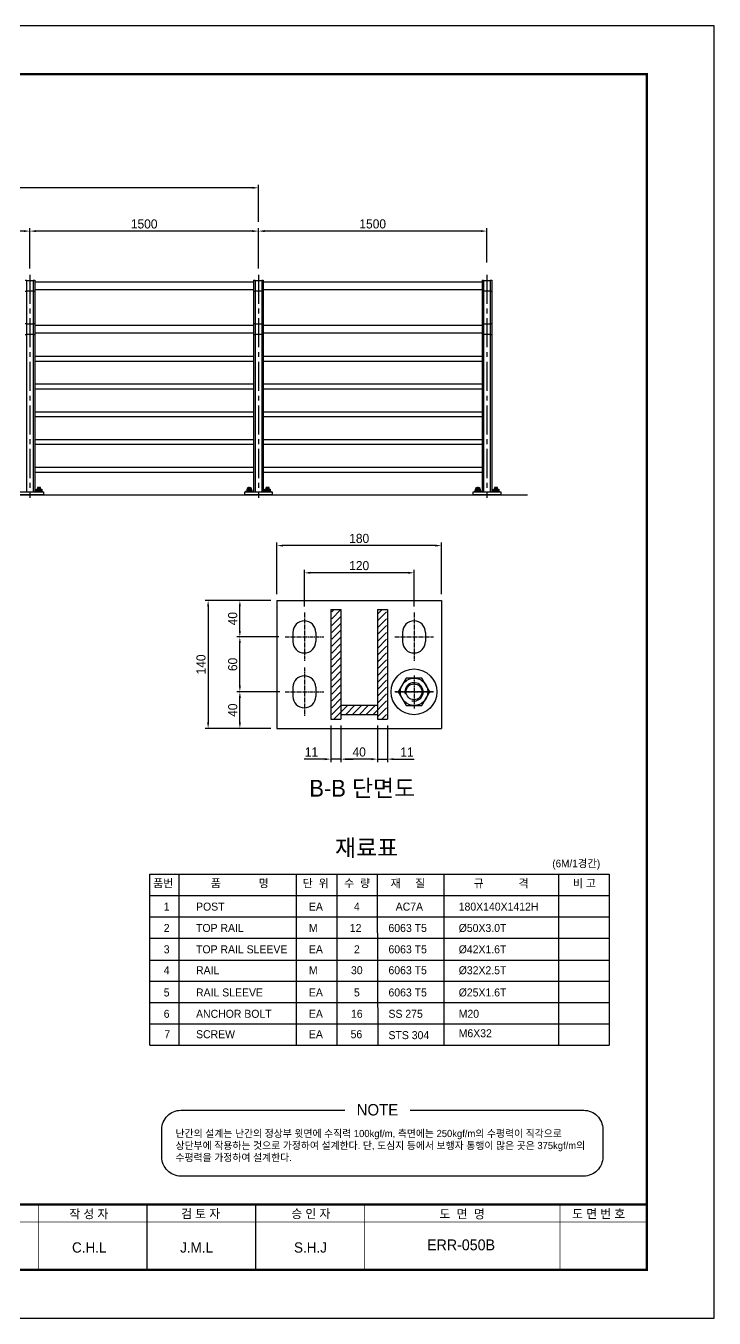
# Model space of a CAD drawing. Header units: millimetres. Extents: x 97025 to 103024, y -12098 to -7861.
# Drawn here: x 100765 to 103024, y -12098 to -7861 of the extents above; entities that cross this region are included whole.
import ezdxf
from ezdxf.enums import TextEntityAlignment as Align

# ---------------------------------------------------------------- set-up
doc = ezdxf.new("R2010")
doc.units = ezdxf.units.MM
doc.linetypes.add('CENTER2', pattern=[28.575, 19.05, -3.175, 3.175, -3.175])
for name, color, linetype in [('CENTER', 2, 'CENTER2'), ('escorts-form', 7, 'Continuous'), ('etc', 6, 'Continuous'), ('재료표', 7, 'Continuous'), ('중심선', 1, 'CENTER2'), ('테두리', 7, 'Continuous')]:
    doc.layers.add(name, color=color, linetype=linetype)
doc.styles.add('GHS', font='Gulim.ttf')
doc.dimstyles.new('케이원', dxfattribs={"dimtxt": 3.15, "dimasz": 3.5, "dimexe": 2, "dimexo": 1, "dimgap": 0.8, "dimtad": 1, "dimdec": 1, "dimtxsty": 'Standard', "dimcen": 0, "dimclrd": 1, "dimclre": 1, "dimclrt": 2, "dimadec": 0, "dimazin": 0, "dimtfac": 1, "dimtdec": 1, "dimtmove": 0, "dimatfit": 3, "dimfxl": 1, "dimarcsym": 0})

# ---------------------------------------------------------------- blocks, each defined once
blk = doc.blocks.new('A$C3BAE3272')
at = {"linetype": 'Continuous'}
blk.add_lwpolyline([(0, 0), (39359, 0), (39359, 27799), (0, 27799)], close=True, dxfattribs=at)
at = {"layer": '테두리', "color": 0, "const_width": 46.8}
blk.add_lwpolyline([(37908, 1041), (37908, 26758), (1872, 26758), (1872, 1041)], close=True, dxfattribs=at)
at = {"layer": '테두리', "color": 0}
for points, const_width in [([(37908, 2445), (1872, 2445)], 46.8), ([(24804, 2445), (24804, 1041)], 14), ([(31824, 2445), (31824, 1041)], 14), ([(36036, 2445), (36036, 1041)], 14), ([(37908, 2071), (1872, 2071)], 14)]:
    blk.add_lwpolyline(points, dxfattribs=dict(at, const_width=const_width))
for points in [[(27144, 2445), (27144, 1041)], [(29484, 2445), (29484, 1041)]]:
    blk.add_lwpolyline(points, dxfattribs=at)
at = {"layer": '테두리', "color": 0, "style": 'GHS'}
for s, p in [('작 성 자', (25474, 2148)), ('검 토 자', (27881, 2152)), ('승 인 자', (30254, 2152)), ('도 면 번 호', (36300, 2150))]:
    blk.add_text(s, height=187.2, dxfattribs=at).set_placement(p)
blk.add_text('도  면  명', height=187.2, dxfattribs=at).set_placement((33930, 2145), align=Align.CENTER)
blk = doc.blocks.new('note')
at = {"color": 0}
blk.add_lwpolyline([(8989.5, 30166.1), (9444.9, 30166.1, -0.414214), (9494.9, 30116.1), (9494.9, 30043.4, -0.414214), (9444.9, 29993.4), (8387, 29993.4, -0.414214), (8337, 30043.4), (8337, 30116.1, -0.414214), (8387, 30166.1), (8817.5, 30166.1)], format="xyb", dxfattribs=at)
at = {"color": 2, "style": 'GHS'}
blk.add_text('NOTE', height=30, dxfattribs=at).set_placement((8848.6, 30152.4))
at = {"insert": (8373.1, 30114.6), "char_height": 18.9, "width": 1102.021, "attachment_point": 1, "style": 'GHS'}
blk.add_mtext('{\\C2;난간의 설계는 난간의 정상부 윗면에 수직력 100kgf/m, 측면에는 250kgf/m의 수평력이 직각으로 상단부에 작용하는 것으로 가정하여 설계한다. 단, 도심지 등에서 보행자 통행이 많은 곳은 375kgf/m의 수평력을 가정하여 설계한다. }', dxfattribs=at)
blk = doc.blocks.new('*D9')
at = {"color": 1, "lineweight": -2, "transparency": 16777216}
for p, q in [((100028.4, -8656.4), (100028.4, -8523.5)), ((100758.4, -8533.5), (100048.4, -8533.5)), ((100778.4, -8636.4), (100778.4, -8523.5))]:
    blk.add_line(p, q, dxfattribs=at)
at = {"color": 1, "transparency": 16777216}
for points in [[(100048.4, -8530.2), (100048.4, -8536.8), (100028.4, -8533.5)], [(100758.4, -8530.2), (100758.4, -8536.8), (100778.4, -8533.5)]]:
    blk.add_solid(points, dxfattribs=at)
at = {"layer": 'DEFPOINTS', "color": 0, "transparency": 16777216}
for p in [(100028.4, -8533.5), (100028.4, -8676.4), (100778.4, -8656.4)]:
    blk.add_point(p, dxfattribs=at)
at = {"color": 2, "transparency": 16777216, "insert": (100403.4, -8510.1), "char_height": 30, "attachment_point": 5, "style": 'GHS'}
blk.add_mtext('1500', dxfattribs=at)
blk = doc.blocks.new('*D10')
at = {"color": 1, "lineweight": -2, "transparency": 16777216}
for p, q in [((100778.4, -8656.4), (100778.4, -8523.5)), ((101508.4, -8533.5), (100798.4, -8533.5)), ((101528.4, -8636.4), (101528.4, -8523.5))]:
    blk.add_line(p, q, dxfattribs=at)
at = {"color": 1, "transparency": 16777216}
for points in [[(100798.4, -8530.2), (100798.4, -8536.8), (100778.4, -8533.5)], [(101508.4, -8530.2), (101508.4, -8536.8), (101528.4, -8533.5)]]:
    blk.add_solid(points, dxfattribs=at)
at = {"layer": 'DEFPOINTS', "color": 0, "transparency": 16777216}
for p in [(100778.4, -8533.5), (100778.4, -8676.4), (101528.4, -8656.4)]:
    blk.add_point(p, dxfattribs=at)
at = {"color": 2, "transparency": 16777216, "insert": (101153.4, -8510.1), "char_height": 30, "attachment_point": 5, "style": 'GHS'}
blk.add_mtext('1500', dxfattribs=at)
blk = doc.blocks.new('*D11')
at = {"color": 1, "lineweight": -2, "transparency": 16777216}
for p, q in [((101528.4, -8656.4), (101528.4, -8523.5)), ((102258.4, -8533.5), (101548.4, -8533.5)), ((102278.4, -8636.4), (102278.4, -8523.5))]:
    blk.add_line(p, q, dxfattribs=at)
at = {"color": 1, "transparency": 16777216}
for points in [[(101548.4, -8530.2), (101548.4, -8536.8), (101528.4, -8533.5)], [(102258.4, -8530.2), (102258.4, -8536.8), (102278.4, -8533.5)]]:
    blk.add_solid(points, dxfattribs=at)
at = {"layer": 'DEFPOINTS', "color": 0, "transparency": 16777216}
for p in [(101528.4, -8533.5), (101528.4, -8676.4), (102278.4, -8656.4)]:
    blk.add_point(p, dxfattribs=at)
at = {"color": 2, "transparency": 16777216, "insert": (101903.4, -8510.1), "char_height": 30, "attachment_point": 5, "style": 'GHS'}
blk.add_mtext('1500', dxfattribs=at)
blk = doc.blocks.new('*D12')
at = {"color": 1, "lineweight": -2, "transparency": 16777216}
for p, q in [((98528.4, -8503.5), (98528.4, -8381.6)), ((101528.4, -8503.5), (101528.4, -8381.6)), ((101508.4, -8391.6), (98548.4, -8391.6))]:
    blk.add_line(p, q, dxfattribs=at)
at = {"color": 1, "transparency": 16777216}
for points in [[(98548.4, -8388.2), (98548.4, -8394.9), (98528.4, -8391.6)], [(101508.4, -8388.2), (101508.4, -8394.9), (101528.4, -8391.6)]]:
    blk.add_solid(points, dxfattribs=at)
at = {"layer": 'DEFPOINTS', "color": 0, "transparency": 16777216}
for p in [(98528.4, -8391.6), (98528.4, -8523.5), (101528.4, -8523.5)]:
    blk.add_point(p, dxfattribs=at)
at = {"color": 2, "transparency": 16777216, "insert": (100028.4, -8368.2), "char_height": 30, "attachment_point": 5, "style": 'GHS'}
blk.add_mtext('6000', dxfattribs=at)
blk = doc.blocks.new('*D32')
at = {"color": 1, "lineweight": -2, "transparency": 16777216}
for p, q in [((101598.1, -10044.4), (101457.4, -10044.4)), ((101467.4, -10144.4), (101467.4, -10064.4)), ((101569.1, -10164.4), (101457.4, -10164.4))]:
    blk.add_line(p, q, dxfattribs=at)
at = {"color": 1, "transparency": 16777216}
for points in [[(101464, -10064.4), (101470.7, -10064.4), (101467.4, -10044.4)], [(101464, -10144.4), (101470.7, -10144.4), (101467.4, -10164.4)]]:
    blk.add_solid(points, dxfattribs=at)
at = {"layer": 'DEFPOINTS', "color": 0, "transparency": 16777216}
for p in [(101467.4, -10044.4), (101618.1, -10044.4), (101589.1, -10164.4)]:
    blk.add_point(p, dxfattribs=at)
at = {"color": 2, "transparency": 16777216, "insert": (101444, -10104.4), "char_height": 30, "attachment_point": 5, "rotation": 90, "style": 'GHS'}
blk.add_mtext('40', dxfattribs=at)
blk = doc.blocks.new('*D33')
at = {"color": 1, "lineweight": -2, "transparency": 16777216}
for p, q in [((101569.1, -9744.4), (101353.3, -9744.4)), ((101363.3, -9764.4), (101363.3, -10144.4)), ((101569.1, -10164.4), (101353.3, -10164.4))]:
    blk.add_line(p, q, dxfattribs=at)
at = {"color": 1, "transparency": 16777216}
for points in [[(101359.9, -9764.4), (101366.6, -9764.4), (101363.3, -9744.4)], [(101359.9, -10144.4), (101366.6, -10144.4), (101363.3, -10164.4)]]:
    blk.add_solid(points, dxfattribs=at)
at = {"layer": 'DEFPOINTS', "color": 0, "transparency": 16777216}
for p in [(101589.1, -9744.4), (101363.3, -10164.4), (101589.1, -10164.4)]:
    blk.add_point(p, dxfattribs=at)
at = {"color": 2, "transparency": 16777216, "insert": (101339.9, -9954.4), "char_height": 30, "attachment_point": 5, "rotation": 90, "style": 'GHS'}
blk.add_mtext('140', dxfattribs=at)
blk = doc.blocks.new('*D34')
at = {"color": 1, "lineweight": -2, "transparency": 16777216}
for p, q in [((101595.7, -9864.4), (101457.4, -9864.4)), ((101467.4, -10024.4), (101467.4, -9884.4)), ((101598.1, -10044.4), (101457.4, -10044.4))]:
    blk.add_line(p, q, dxfattribs=at)
at = {"color": 1, "transparency": 16777216}
for points in [[(101464, -9884.4), (101470.7, -9884.4), (101467.4, -9864.4)], [(101464, -10024.4), (101470.7, -10024.4), (101467.4, -10044.4)]]:
    blk.add_solid(points, dxfattribs=at)
at = {"layer": 'DEFPOINTS', "color": 0, "transparency": 16777216}
for p in [(101467.4, -9864.4), (101615.7, -9864.4), (101618.1, -10044.4)]:
    blk.add_point(p, dxfattribs=at)
at = {"color": 2, "transparency": 16777216, "insert": (101444, -9954.4), "char_height": 30, "attachment_point": 5, "rotation": 90, "style": 'GHS'}
blk.add_mtext('60', dxfattribs=at)
blk = doc.blocks.new('*D35')
at = {"color": 1, "lineweight": -2, "transparency": 16777216}
for p, q in [((101569.1, -9744.4), (101457.4, -9744.4)), ((101467.4, -9844.4), (101467.4, -9764.4)), ((101569.1, -9864.4), (101457.4, -9864.4))]:
    blk.add_line(p, q, dxfattribs=at)
at = {"color": 1, "transparency": 16777216}
for points in [[(101464, -9764.4), (101470.7, -9764.4), (101467.4, -9744.4)], [(101464, -9844.4), (101470.7, -9844.4), (101467.4, -9864.4)]]:
    blk.add_solid(points, dxfattribs=at)
at = {"layer": 'DEFPOINTS', "color": 0, "transparency": 16777216}
for p in [(101467.4, -9744.4), (101589.1, -9744.4), (101589.1, -9864.4)]:
    blk.add_point(p, dxfattribs=at)
at = {"color": 2, "transparency": 16777216, "insert": (101444, -9804.4), "char_height": 30, "attachment_point": 5, "rotation": 90, "style": 'GHS'}
blk.add_mtext('40', dxfattribs=at)
blk = doc.blocks.new('*D36')
at = {"color": 1, "lineweight": -2, "transparency": 16777216}
for p, q in [((101589.1, -9724.4), (101589.1, -9554.8)), ((102109.1, -9564.8), (101609.1, -9564.8)), ((102129.1, -9724.4), (102129.1, -9554.8))]:
    blk.add_line(p, q, dxfattribs=at)
at = {"color": 1, "transparency": 16777216}
for points in [[(101609.1, -9561.5), (101609.1, -9568.1), (101589.1, -9564.8)], [(102109.1, -9561.5), (102109.1, -9568.1), (102129.1, -9564.8)]]:
    blk.add_solid(points, dxfattribs=at)
at = {"layer": 'DEFPOINTS', "color": 0, "transparency": 16777216}
for p in [(101589.1, -9564.8), (101589.1, -9744.4), (102129.1, -9744.4)]:
    blk.add_point(p, dxfattribs=at)
at = {"color": 2, "transparency": 16777216, "insert": (101859.1, -9541.4), "char_height": 30, "attachment_point": 5, "style": 'GHS'}
blk.add_mtext('180', dxfattribs=at)
blk = doc.blocks.new('*D37')
at = {"color": 1, "lineweight": -2, "transparency": 16777216}
for p, q in [((101679.1, -9764.6), (101679.1, -9644)), ((102019.1, -9654), (101699.1, -9654)), ((102039.1, -9764.6), (102039.1, -9644))]:
    blk.add_line(p, q, dxfattribs=at)
at = {"color": 1, "transparency": 16777216}
for points in [[(101699.1, -9650.6), (101699.1, -9657.3), (101679.1, -9654)], [(102019.1, -9650.6), (102019.1, -9657.3), (102039.1, -9654)]]:
    blk.add_solid(points, dxfattribs=at)
at = {"layer": 'DEFPOINTS', "color": 0, "transparency": 16777216}
for p in [(101679.1, -9654), (101679.1, -9784.6), (102039.1, -9784.6)]:
    blk.add_point(p, dxfattribs=at)
at = {"color": 2, "transparency": 16777216, "insert": (101859.1, -9630.5), "char_height": 30, "attachment_point": 5, "style": 'GHS'}
blk.add_mtext('120', dxfattribs=at)
blk = doc.blocks.new('*D38')
at = {"color": 1, "lineweight": -2, "transparency": 16777216}
for p, q in [((101799.1, -10154.4), (101799.1, -10275)), ((101919.1, -10154.4), (101919.1, -10275)), ((101899.1, -10265), (101819.1, -10265))]:
    blk.add_line(p, q, dxfattribs=at)
at = {"color": 1, "transparency": 16777216}
for points in [[(101819.1, -10261.7), (101819.1, -10268.4), (101799.1, -10265)], [(101899.1, -10261.7), (101899.1, -10268.4), (101919.1, -10265)]]:
    blk.add_solid(points, dxfattribs=at)
at = {"layer": 'DEFPOINTS', "color": 0, "transparency": 16777216}
for p in [(101799.1, -10134.4), (101919.1, -10134.4), (101799.1, -10265)]:
    blk.add_point(p, dxfattribs=at)
at = {"color": 2, "transparency": 16777216, "insert": (101859.1, -10241.6), "char_height": 30, "attachment_point": 5, "style": 'GHS'}
blk.add_mtext('40', dxfattribs=at)
blk = doc.blocks.new('*D39')
at = {"color": 1, "lineweight": -2, "transparency": 16777216}
for p, q in [((101766.1, -10154.4), (101766.1, -10275)), ((101799.1, -10154.4), (101799.1, -10275)), ((101746.1, -10265), (101678.7, -10265)), ((101799.1, -10265), (101766.1, -10265)), ((101819.1, -10265), (101839.1, -10265))]:
    blk.add_line(p, q, dxfattribs=at)
at = {"color": 1, "transparency": 16777216}
for points in [[(101746.1, -10261.7), (101746.1, -10268.4), (101766.1, -10265)], [(101819.1, -10261.7), (101819.1, -10268.4), (101799.1, -10265)]]:
    blk.add_solid(points, dxfattribs=at)
at = {"layer": 'DEFPOINTS', "color": 0, "transparency": 16777216}
for p in [(101766.1, -10134.4), (101799.1, -10134.4), (101766.1, -10265)]:
    blk.add_point(p, dxfattribs=at)
at = {"color": 2, "transparency": 16777216, "insert": (101702.4, -10241.6), "char_height": 30, "attachment_point": 5, "style": 'GHS'}
blk.add_mtext('11', dxfattribs=at)
blk = doc.blocks.new('*D40')
at = {"color": 1, "lineweight": -2, "transparency": 16777216}
for p, q in [((101919.1, -10154.4), (101919.1, -10275)), ((101952.1, -10154.4), (101952.1, -10275)), ((101899.1, -10265), (101879.1, -10265)), ((101919.1, -10265), (101952.1, -10265)), ((101972.1, -10265), (102039.5, -10265))]:
    blk.add_line(p, q, dxfattribs=at)
at = {"color": 1, "transparency": 16777216}
for points in [[(101899.1, -10261.7), (101899.1, -10268.4), (101919.1, -10265)], [(101972.1, -10261.7), (101972.1, -10268.4), (101952.1, -10265)]]:
    blk.add_solid(points, dxfattribs=at)
at = {"layer": 'DEFPOINTS', "color": 0, "transparency": 16777216}
for p in [(101919.1, -10134.4), (101952.1, -10134.4), (101952.1, -10265)]:
    blk.add_point(p, dxfattribs=at)
at = {"color": 2, "transparency": 16777216, "insert": (102015.8, -10241.6), "char_height": 30, "attachment_point": 5, "style": 'GHS'}
blk.add_mtext('11', dxfattribs=at)

msp = doc.modelspace()

# ---------------------------------------------------------------- hatches: boundary and pattern name
at = {"layer": '중심선', "ltscale": 0.7}
h = msp.add_hatch(dxfattribs=at)
h.set_pattern_fill('ANSI31', color=256, scale=5, style=0)
h.set_pattern_definition([(45, (83061.793, 3076.002), (-11.22532, 11.22532), [])])
h.paths.add_polyline_path([(101799.09, -9774.39), (101769.09, -9774.39), (101769.09, -10134.39), (101799.09, -10134.39)])
h.paths.add_polyline_path([(101799.09, -10089.39), (101799.09, -10119.39), (101919.09, -10119.39), (101919.09, -10089.39)])
h.paths.add_polyline_path([(101949.09, -9774.39), (101919.09, -9774.39), (101919.09, -10134.39), (101949.09, -10134.39)])

# ---------------------------------------------------------------- linework, layer by layer
for p, q in [((100762.41, -8694.21), (100767.41, -8694.21)), ((100767.41, -8694.21), (100767.41, -9388.71)), ((100767.41, -8695.21), (100789.41, -8695.21)), ((100789.41, -8694.21), (100789.41, -9388.71)), ((100789.41, -8694.21), (100794.41, -8694.21)), ((100794.41, -8694.21), (100794.41, -9388.71)), ((100794.41, -8699.71), (101512.41, -8699.71)), ((100794.41, -8724.71), (101512.41, -8724.71)), ((101512.41, -8694.21), (101512.41, -9388.71)), ((101512.41, -8694.21), (101517.41, -8694.21)), ((101517.41, -8694.21), (101517.41, -9388.71)), ((101517.41, -8695.21), (101539.41, -8695.21)), ((101539.41, -8694.21), (101539.41, -9388.71)), ((101539.41, -8694.21), (101544.41, -8694.21)), ((101544.41, -8694.21), (101544.41, -9388.71)), ((101544.41, -8699.71), (102262.41, -8699.71)), ((101544.41, -8724.71), (102262.41, -8724.71)), ((102262.41, -8694.21), (102262.41, -9388.71)), ((102262.41, -8694.21), (102267.41, -8694.21)), ((102267.41, -8694.21), (102267.41, -9388.71)), ((102267.41, -8695.21), (102289.41, -8695.21)), ((102289.41, -8694.21), (102289.41, -9388.71)), ((102289.41, -8694.21), (102294.41, -8694.21)), ((102294.41, -8694.21), (102294.41, -9388.71)), ((100762.41, -8730.21), (100767.41, -8730.21)), ((100767.41, -8729.21), (100789.41, -8729.21)), ((100789.41, -8730.21), (100794.41, -8730.21)), ((101512.41, -8730.21), (101517.41, -8730.21)), ((101517.41, -8729.21), (101539.41, -8729.21)), ((101539.41, -8730.21), (101544.41, -8730.21)), ((102262.41, -8730.21), (102267.41, -8730.21)), ((102267.41, -8729.21), (102289.41, -8729.21)), ((102289.41, -8730.21), (102294.41, -8730.21)), ((100762.41, -8836.36), (100767.41, -8836.36)), ((100767.41, -8837.36), (100789.41, -8837.36)), ((100789.41, -8836.36), (100794.41, -8836.36)), ((100794.41, -8841.86), (101512.41, -8841.86)), ((101512.41, -8836.36), (101517.41, -8836.36)), ((101517.41, -8837.36), (101539.41, -8837.36)), ((101539.41, -8836.36), (101544.41, -8836.36)), ((101544.41, -8841.86), (102262.41, -8841.86)), ((102262.41, -8836.36), (102267.41, -8836.36)), ((102267.41, -8837.36), (102289.41, -8837.36)), ((102289.41, -8836.36), (102294.41, -8836.36)), ((100762.41, -8872.36), (100767.41, -8872.36)), ((100767.41, -8871.36), (100789.41, -8871.36)), ((100789.41, -8872.36), (100794.41, -8872.36)), ((100794.41, -8866.86), (101512.41, -8866.86)), ((101512.41, -8872.36), (101517.41, -8872.36)), ((101517.41, -8871.36), (101539.41, -8871.36)), ((101539.41, -8872.36), (101544.41, -8872.36)), ((101544.41, -8866.86), (102262.41, -8866.86)), ((102262.41, -8872.36), (102267.41, -8872.36)), ((102267.41, -8871.36), (102289.41, -8871.36)), ((102289.41, -8872.36), (102294.41, -8872.36)), ((100794.41, -8943.71), (101512.41, -8943.71)), ((100794.41, -8959.71), (101512.41, -8959.71)), ((101544.41, -8943.71), (102262.41, -8943.71)), ((101544.41, -8959.71), (102262.41, -8959.71)), ((100794.41, -9034.71), (101512.41, -9034.71)), ((100794.41, -9050.71), (101512.41, -9050.71)), ((101544.41, -9034.71), (102262.41, -9034.71)), ((101544.41, -9050.71), (102262.41, -9050.71)), ((100794.41, -9125.71), (101512.41, -9125.71)), ((100794.41, -9141.71), (101512.41, -9141.71)), ((101544.41, -9125.71), (102262.41, -9125.71)), ((101544.41, -9141.71), (102262.41, -9141.71)), ((100794.41, -9216.71), (101512.41, -9216.71)), ((100794.41, -9232.71), (101512.41, -9232.71)), ((101544.41, -9216.71), (102262.41, -9216.71)), ((101544.41, -9232.71), (102262.41, -9232.71)), ((100794.41, -9307.71), (101512.41, -9307.71)), ((101544.41, -9307.71), (102262.41, -9307.71)), ((100794.41, -9323.71), (101512.41, -9323.71)), ((101544.41, -9323.71), (102262.41, -9323.71)), ((100733.41, -9388.71), (100823.41, -9388.71)), ((100823.41, -9398.71), (100733.41, -9398.71)), ((100823.41, -9398.71), (100733.41, -9398.71)), ((100823.41, -9388.71), (100823.41, -9398.71)), ((101483.41, -9388.71), (101573.41, -9388.71)), ((101483.41, -9398.71), (101483.41, -9388.71)), ((101573.41, -9398.71), (101483.41, -9398.71)), ((101573.41, -9398.71), (101483.41, -9398.71)), ((101573.41, -9388.71), (101573.41, -9398.71)), ((102233.41, -9388.71), (102323.41, -9388.71)), ((102233.41, -9398.71), (102233.41, -9388.71)), ((102323.41, -9398.71), (102233.41, -9398.71)), ((102323.41, -9398.71), (102233.41, -9398.71)), ((102323.41, -9388.71), (102323.41, -9398.71)), ((101919.09, -10089.39), (101799.09, -10089.39)), ((101919.09, -10119.39), (101799.09, -10119.39))]:
    msp.add_line(p, q)
at = {"color": 0}
for p, q in [((100795.91, -9387.21), (100820.91, -9387.21)), ((100795.91, -9388.71), (100820.91, -9388.71)), ((100801.92, -9379.21), (100814.91, -9379.21)), ((100813.41, -9374.66), (100803.41, -9374.66)), ((100804.08, -9379.88), (100804.08, -9387.21)), ((100812.74, -9379.88), (100812.74, -9387.21)), ((101510.91, -9387.21), (101485.91, -9387.21)), ((101510.91, -9388.71), (101485.91, -9388.71)), ((101504.91, -9379.21), (101491.92, -9379.21)), ((101493.41, -9374.66), (101503.41, -9374.66)), ((101494.08, -9379.88), (101494.08, -9387.21)), ((101502.74, -9379.88), (101502.74, -9387.21)), ((101545.91, -9387.21), (101570.91, -9387.21)), ((101545.91, -9388.71), (101570.91, -9388.71)), ((101551.92, -9379.21), (101564.91, -9379.21)), ((101563.41, -9374.66), (101553.41, -9374.66)), ((101554.08, -9379.88), (101554.08, -9387.21)), ((101562.74, -9379.88), (101562.74, -9387.21)), ((102260.91, -9387.21), (102235.91, -9387.21)), ((102260.91, -9388.71), (102235.91, -9388.71)), ((102254.91, -9379.21), (102241.92, -9379.21)), ((102243.41, -9374.66), (102253.41, -9374.66)), ((102244.08, -9379.88), (102244.08, -9387.21)), ((102252.74, -9379.88), (102252.74, -9387.21)), ((102295.91, -9387.21), (102320.91, -9387.21)), ((102295.91, -9388.71), (102320.91, -9388.71)), ((102301.92, -9379.21), (102314.91, -9379.21)), ((102313.41, -9374.66), (102303.41, -9374.66)), ((102304.08, -9379.88), (102304.08, -9387.21)), ((102312.74, -9379.88), (102312.74, -9387.21)), ((101641.59, -9849.39), (101641.59, -9879.39)), ((101716.59, -9849.39), (101716.59, -9879.39)), ((102001.59, -9849.39), (102001.59, -9879.39)), ((102076.59, -9849.39), (102076.59, -9879.39)), ((101641.59, -10029.39), (101641.59, -10059.39)), ((101716.59, -10029.39), (101716.59, -10059.39)), ((101172.17, -11202.96), (101172.17, -10642.01)), ((101172.17, -10642.01), (102679.58, -10642.01)), ((102679.58, -10642.01), (102679.58, -11202.96))]:
    msp.add_line(p, q, dxfattribs=at)
at = {"color": 1}
for p, q in [((100808.41, -9387.21), (100808.41, -9372.49)), ((100808.41, -9377.71), (100808.41, -9390.77)), ((101498.41, -9387.21), (101498.41, -9372.49)), ((101498.41, -9377.71), (101498.41, -9390.77)), ((101558.41, -9387.21), (101558.41, -9372.49)), ((101558.41, -9377.71), (101558.41, -9390.77)), ((102248.41, -9387.21), (102248.41, -9372.49)), ((102248.41, -9377.71), (102248.41, -9390.77)), ((102308.41, -9387.21), (102308.41, -9372.49)), ((102308.41, -9377.71), (102308.41, -9390.77)), ((102129.05, -10164.39), (102129.09, -10164.35)), ((101268.42, -10712.01), (101268.42, -10642.01)), ((101653.42, -10712.01), (101653.42, -10642.01)), ((101786.49, -10712.01), (101786.49, -10642.01)), ((101919.57, -10712.01), (101919.57, -10642.01)), ((102138.32, -10712.01), (102138.32, -10642.01)), ((102514.57, -10712.01), (102514.57, -10642.01)), ((101172.17, -10712.01), (102679.58, -10712.01)), ((101268.42, -11202.96), (101268.42, -10712.01)), ((101653.42, -11202.96), (101653.42, -10712.01)), ((101786.49, -11202.96), (101786.49, -10712.01)), ((101921.01, -11202.96), (101919.57, -10712.01)), ((102138.32, -11202.96), (102138.32, -10712.01)), ((102514.57, -11202.96), (102514.57, -10712.01)), ((101172.17, -10782.01), (102679.58, -10782.01)), ((101172.17, -10852.01), (102679.58, -10852.01)), ((101172.17, -10924.26), (102679.58, -10924.26)), ((101172.17, -10992.96), (102679.58, -10992.96)), ((101172.17, -11062.96), (102679.58, -11062.96)), ((101172.17, -11132.96), (102679.58, -11132.96)), ((101172.17, -11202.96), (102679.58, -11202.96))]:
    msp.add_line(p, q, dxfattribs=at)
at = {"ltscale": 0.7}
for p, q in [((101589.09, -9744.39), (101589.09, -10164.39)), ((101589.09, -9744.39), (102129.09, -9744.39)), ((102129.09, -9744.39), (102129.09, -10164.39)), ((101766.09, -9774.39), (101799.09, -9774.39)), ((101766.09, -9774.39), (101766.09, -10134.39)), ((101799.09, -9774.39), (101799.09, -10134.39)), ((101919.09, -9774.39), (101952.09, -9774.39)), ((101919.09, -9774.39), (101919.09, -10134.39)), ((101952.09, -9774.39), (101952.09, -10134.39)), ((101589.09, -10164.39), (102129.09, -10164.39)), ((101766.09, -10134.39), (101799.09, -10134.39)), ((101919.09, -10134.39), (101952.09, -10134.39))]:
    msp.add_line(p, q, dxfattribs=at)
at = {"color": 0}
for points in [[(100799.75, -9387.21), (100799.75, -9379.88, -0.3094011), (100804.08, -9379.88, -0.1547005), (100812.74, -9379.88, -0.3094011), (100817.07, -9379.88), (100817.07, -9387.21), (100799.75, -9387.21)], [(101507.07, -9387.21), (101507.07, -9379.88, 0.3094011), (101502.74, -9379.88, 0.1547005), (101494.08, -9379.88, 0.3094011), (101489.75, -9379.88), (101489.75, -9387.21), (101507.07, -9387.21)], [(101549.75, -9387.21), (101549.75, -9379.88, -0.3094011), (101554.08, -9379.88, -0.1547005), (101562.74, -9379.88, -0.3094011), (101567.07, -9379.88), (101567.07, -9387.21), (101549.75, -9387.21)], [(102257.07, -9387.21), (102257.07, -9379.88, 0.3094011), (102252.74, -9379.88, 0.1547005), (102244.08, -9379.88, 0.3094011), (102239.75, -9379.88), (102239.75, -9387.21), (102257.07, -9387.21)], [(102299.75, -9387.21), (102299.75, -9379.88, -0.3094011), (102304.08, -9379.88, -0.1547005), (102312.74, -9379.88, -0.3094011), (102317.07, -9379.88), (102317.07, -9387.21), (102299.75, -9387.21)]]:
    msp.add_lwpolyline(points, format="xyb", dxfattribs=at)
for points in [[(100813.41, -9387.21), (100813.41, -9374.66), (100812.74, -9373.99), (100804.09, -9373.99), (100803.41, -9374.66), (100803.41, -9387.21)], [(101493.41, -9387.21), (101493.41, -9374.66), (101494.09, -9373.99), (101502.74, -9373.99), (101503.41, -9374.66), (101503.41, -9387.21)], [(101563.41, -9387.21), (101563.41, -9374.66), (101562.74, -9373.99), (101554.09, -9373.99), (101553.41, -9374.66), (101553.41, -9387.21)], [(102243.41, -9387.21), (102243.41, -9374.66), (102244.09, -9373.99), (102252.74, -9373.99), (102253.41, -9374.66), (102253.41, -9387.21)], [(102313.41, -9387.21), (102313.41, -9374.66), (102312.74, -9373.99), (102304.09, -9373.99), (102303.41, -9374.66), (102303.41, -9387.21)], [(102013.11, -10089.39), (102065.07, -10089.39), (102091.05, -10044.39), (102065.07, -9999.39), (102013.11, -9999.39), (101987.13, -10044.39), (102013.11, -10089.39)]]:
    msp.add_lwpolyline(points, dxfattribs=at)
at = {"color": 2}
for points in [[(100804.09, -9387.21), (100804.09, -9373.99)], [(100812.74, -9387.21), (100812.74, -9373.99)], [(101494.09, -9387.21), (101494.09, -9373.99)], [(101502.74, -9387.21), (101502.74, -9373.99)], [(101554.09, -9387.21), (101554.09, -9373.99)], [(101562.74, -9387.21), (101562.74, -9373.99)], [(102244.09, -9387.21), (102244.09, -9373.99)], [(102252.74, -9387.21), (102252.74, -9373.99)], [(102304.09, -9387.21), (102304.09, -9373.99)], [(102312.74, -9387.21), (102312.74, -9373.99)]]:
    msp.add_lwpolyline(points, dxfattribs=at)
at = {"color": 0}
for radius in [75, 45, 25.94]:
    msp.add_circle((102039.09, -10044.39), radius, dxfattribs=at)
for centre, start, end in [((101679.09, -9849.39), 0, 180), ((102039.09, -9849.39), 0, 180), ((101679.09, -9879.39), 180, 0), ((102039.09, -9879.39), 180, 0), ((101679.09, -10029.39), 0, 180), ((101679.09, -10059.39), 180, 0)]:
    msp.add_arc(centre, 37.5, start, end, dxfattribs=at)
at = {"color": 2}
msp.add_arc((102039.09, -10044.39), 30, 255, 195, dxfattribs=at)
at = {"layer": 'CENTER', "color": 1, "ltscale": 5}
for p, q in [((100778.41, -8676.4), (100778.41, -9407.73)), ((101528.41, -8676.4), (101528.41, -9407.73)), ((102278.41, -8676.4), (102278.41, -9407.73))]:
    msp.add_line(p, q, dxfattribs=at)
at = {"layer": 'CENTER', "color": 0}
for p, q in [((100795.91, -9387.21), (100795.91, -9388.71)), ((100820.91, -9387.21), (100820.91, -9388.71)), ((101485.91, -9387.21), (101485.91, -9388.71)), ((101510.91, -9387.21), (101510.91, -9388.71)), ((101545.91, -9387.21), (101545.91, -9388.71)), ((101570.91, -9387.21), (101570.91, -9388.71)), ((102235.91, -9387.21), (102235.91, -9388.71)), ((102260.91, -9387.21), (102260.91, -9388.71)), ((102295.91, -9387.21), (102295.91, -9388.71)), ((102320.91, -9387.21), (102320.91, -9388.71))]:
    msp.add_line(p, q, dxfattribs=at)
at = {"layer": 'etc'}
msp.add_line((98407.44, -9398.71), (102411.18, -9398.71), dxfattribs=at)
at = {"layer": '재료표', "color": 0}
msp.add_line((101172.17, -11202.96), (102679.58, -11202.96), dxfattribs=at)
at = {"layer": '중심선', "ltscale": 0.7}
for p, q in [((101679.09, -9784.62), (101679.09, -9944.16)), ((102039.09, -9784.62), (102039.09, -9944.16)), ((101615.69, -9864.39), (101742.48, -9864.39)), ((101975.69, -9864.39), (102102.48, -9864.39)), ((101679.09, -9964.62), (101679.09, -10124.16)), ((102039.09, -9990.39), (102039.09, -10098.39)), ((101615.69, -10044.39), (101742.48, -10044.39)), ((102102.48, -10044.39), (101975.69, -10044.39)), ((101978.13, -10044.39), (102100.05, -10044.39))]:
    msp.add_line(p, q, dxfattribs=at)

# ---------------------------------------------------------------- block references
at = {"layer": 'escorts-form', "xscale": 0.1524307256622706, "yscale": 0.1524307256622706, "zscale": 0.1524307256622706}
msp.add_blockref('A$C3BAE3272', (97024.66, -12097.96), dxfattribs=at)
at = {"layer": '재료표', "xscale": 1.25, "yscale": 1.25, "zscale": 1.25}
msp.add_blockref('note', (90790.01, -49123.9), dxfattribs=at)

# ---------------------------------------------------------------- texts
at = {"color": 2, "style": 'GHS'}
msp.add_text('B-B 단면도', height=55, dxfattribs=at).set_placement((101868.93, -10387.88), align=Align.CENTER)
for s, height, p in [('재료표', 55, (101779.66, -10582.97)), ('1', 26.25, (101217.57, -10761.66)), ('EA', 26.25, (101694.13, -10761.66)), ('4', 26.25, (101841.81, -10761.66)), ('AC7A', 26.25, (101978.88, -10761.66)), ('180X140X1412H', 26.25, (102185.68, -10761.66)), ('2', 26.25, (101217.57, -10831.66)), ('M', 26.25, (101694.13, -10831.66)), ('12', 26.25, (101828.29, -10831.66)), ('6063 T5', 26.25, (101955.22, -10831.66)), ('%%C50X3.0T', 26.25, (102185.68, -10831.66)), ('3', 26.25, (101217.57, -10901.66)), ('EA', 26.25, (101694.13, -10901.66)), ('2', 26.25, (101841.81, -10901.66)), ('6063 T5', 26.25, (101955.22, -10901.66)), ('%%C42X1.6T', 26.25, (102185.68, -10901.66)), ('4', 26.25, (101217.57, -10970.23)), ('M', 26.25, (101694.13, -10970.23)), ('30', 26.25, (101832.19, -10970.23)), ('6063 T5', 26.25, (101955.22, -10970.23)), ('%%C32X2.5T', 26.25, (102185.68, -10970.23)), ('5', 26.25, (101217.57, -11043.09)), ('EA', 26.25, (101694.13, -11043.09)), ('5', 26.25, (101841.81, -11043.09)), ('6063 T5', 26.25, (101955.22, -11043.09)), ('%%C25X1.6T', 26.25, (102185.68, -11043.09)), ('6', 26.25, (101217.57, -11113.09)), ('EA', 26.25, (101694.13, -11113.09)), ('16', 26.25, (101832.19, -11113.09)), ('SS 275', 26.25, (101955.22, -11113.09)), ('M20', 26.25, (102185.68, -11113.09)), ('7', 26.25, (101219.41, -11180.1)), ('EA', 26.25, (101694.13, -11180.1)), ('56', 26.25, (101830.87, -11180.1)), ('STS 304', 26.25, (101955.22, -11183.09)), ('M6X32', 26.25, (102185.68, -11176.94))]:
    msp.add_text(s, height=height, dxfattribs=at).set_placement(p)
at = {"color": 2, "ltscale": 0.7, "style": 'GHS'}
for s, p in [('품번', (101182.77, -10685.25)), ('품             명', (101372.11, -10685.25)), ('단  위', (101673.92, -10685.25)), ('수  량', (101809.78, -10684.71)), ('재     질', (101962.2, -10685.25)), ('규            격', (102234.75, -10685.25)), ('비 고', (102560.56, -10685.25)), ('POST', (101323.67, -10761.66)), ('TOP RAIL', (101323.67, -10831.66)), ('TOP RAIL SLEEVE', (101323.67, -10901.66)), ('RAIL', (101323.67, -10970.23)), ('RAIL SLEEVE', (101323.67, -11043.09)), ('ANCHOR BOLT', (101323.67, -11113.09)), ('SCREW', (101323.67, -11180.1))]:
    msp.add_text(s, height=26.25, dxfattribs=at).set_placement(p)
at = {"layer": 'escorts-form', "style": 'GHS'}
for s, height, p in [('C.H.L', 33.71, (100973.01, -11883.04)), ('J.M.L', 33.71, (101325.37, -11883.04)), ('S.H.J', 33.71, (101699.12, -11883.04)), ('ERR-050B', 35.669, (102193.39, -11875.41))]:
    msp.add_text(s, height=height, dxfattribs=at).set_placement(p, align=Align.CENTER)
at = {"layer": '재료표', "color": 2, "style": 'GHS'}
msp.add_text('(6M/1경간)', height=25, dxfattribs=at).set_placement((102492.86, -10619.58))

# ---------------------------------------------------------------- dimensions: what is measured, and where the dimension line sits
at = {"color": 0}
for base, p1, p2, override, picture, middle in [((98528.41, -8391.56), (101528.41, -8523.5), (98528.41, -8523.5), {"dimtxt": 30, "dimasz": 20, "dimexe": 10, "dimexo": 20, "dimgap": 8, "dimdec": 0, "dimlfac": 2, "dimtxsty": 'GHS', "dimtdec": 0}, '*D12', (100028.41, -8368.18)), ((100028.41, -8533.5), (100778.41, -8656.4), (100028.41, -8676.4), {"dimtxt": 30, "dimasz": 20, "dimexe": 10, "dimexo": 20, "dimgap": 8, "dimdec": 0, "dimlfac": 2, "dimtxsty": 'GHS', "dimtdec": 0}, '*D9', (100403.41, -8510.08)), ((100778.41, -8533.5), (101528.41, -8656.4), (100778.41, -8676.4), {"dimtxt": 30, "dimasz": 20, "dimexe": 10, "dimexo": 20, "dimgap": 8, "dimdec": 0, "dimlfac": 2, "dimtxsty": 'GHS', "dimtdec": 0}, '*D10', (101153.41, -8510.08)), ((101528.41, -8533.5), (102278.41, -8656.4), (101528.41, -8676.4), {"dimtxt": 30, "dimasz": 20, "dimexe": 10, "dimexo": 20, "dimgap": 8, "dimdec": 0, "dimlfac": 2, "dimtxsty": 'GHS', "dimtdec": 0}, '*D11', (101903.41, -8510.08)), ((101589.09, -9564.79), (102129.09, -9744.39), (101589.09, -9744.39), {"dimtxt": 30, "dimasz": 20, "dimexe": 10, "dimexo": 20, "dimgap": 8, "dimdec": 0, "dimlfac": 0.333333, "dimtxsty": 'GHS', "dimtdec": 0}, '*D36', (101859.09, -9541.37)), ((101679.09, -9653.97), (102039.09, -9784.62), (101679.09, -9784.62), {"dimtxt": 30, "dimasz": 20, "dimexe": 10, "dimexo": 20, "dimgap": 8, "dimdec": 0, "dimlfac": 0.333333, "dimtxsty": 'GHS', "dimtdec": 0}, '*D37', (101859.09, -9630.55)), ((101766.09, -10265.04), (101799.09, -10134.39), (101766.09, -10134.39), {"dimtxt": 30, "dimasz": 20, "dimexe": 10, "dimexo": 20, "dimgap": 8, "dimdec": 0, "dimlfac": 0.333333, "dimtxsty": 'GHS', "dimtdec": 0}, '*D39', (101702.39, -10241.62)), ((101799.09, -10265.04), (101919.09, -10134.39), (101799.09, -10134.39), {"dimtxt": 30, "dimasz": 20, "dimexe": 10, "dimexo": 20, "dimgap": 8, "dimdec": 0, "dimlfac": 0.333333, "dimtxsty": 'GHS', "dimtdec": 0}, '*D38', (101859.09, -10241.64))]:
    dim = msp.add_linear_dim(base=base, p1=p1, p2=p2, dimstyle='케이원', override=override, dxfattribs=at)
    dim.commit()
    dim.dimension.update_dxf_attribs({"geometry": picture, "text_midpoint": middle})
for base, p1, p2, angle, picture, middle in [((101363.28, -10164.39), (101589.09, -9744.39), (101589.09, -10164.39), 90, '*D33', (101339.86, -9954.39)), ((101467.37, -9744.39), (101589.09, -9864.39), (101589.09, -9744.39), 90, '*D35', (101443.97, -9804.39)), ((101467.37, -9864.39), (101618.13, -10044.39), (101615.69, -9864.39), 90, '*D34', (101443.99, -9954.39)), ((101467.37, -10044.39), (101589.09, -10164.39), (101618.13, -10044.39), 90, '*D32', (101443.97, -10104.39)), ((101952.09, -10265.04), (101919.09, -10134.39), (101952.09, -10134.39), 180, '*D40', (102015.79, -10241.62))]:
    dim = msp.add_linear_dim(base=base, p1=p1, p2=p2, angle=angle, dimstyle='케이원', override={"dimtxt": 30, "dimasz": 20, "dimexe": 10, "dimexo": 20, "dimgap": 8, "dimdec": 0, "dimlfac": 0.333333, "dimtxsty": 'GHS', "dimtdec": 0}, dxfattribs=at)
    dim.commit()
    dim.dimension.update_dxf_attribs({"geometry": picture, "text_midpoint": middle})

doc.saveas('drawing.dxf')
